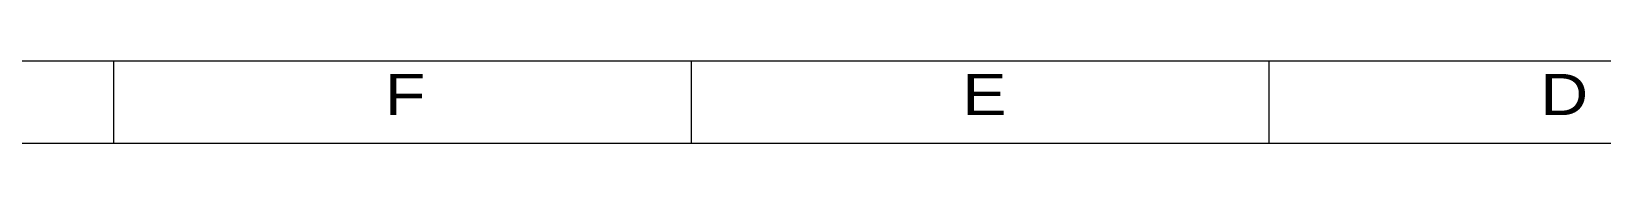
# Model space of a CAD drawing. Header units: inches. Extents: x 0 to 40, y 35.9 to 64.1.
# Drawn here: x 11.05 to 23.86, y 35.87 to 36.54 of the extents above; entities that cross this region are included whole.
import ezdxf

# ---------------------------------------------------------------- set-up
doc = ezdxf.new("R2010")
doc.units = ezdxf.units.IN
doc.header["$MEASUREMENT"] = 0

# ---------------------------------------------------------------- blocks, each defined once
blk = doc.blocks.new('block 3721')
at = {"lineweight": 0}
blk.add_lwpolyline([(21.147, 35.871), (21.147, 36.544)], dxfattribs=at)
blk = doc.blocks.new('block 3725')
at = {"lineweight": 0}
blk.add_lwpolyline([(16.435, 35.871), (16.435, 36.544)], dxfattribs=at)
blk = doc.blocks.new('block 3731')
at = {"lineweight": 0}
blk.add_lwpolyline([(11.724, 35.871), (11.724, 36.544)], dxfattribs=at)
blk = doc.blocks.new('block 3732')
at = {"lineweight": 0}
blk.add_lwpolyline([(0.685, 36.544), (39.32, 36.544)], dxfattribs=at)
blk = doc.blocks.new('block 3735')
at = {"lineweight": 0}
blk.add_lwpolyline([(0.012, 35.871), (39.993, 35.871)], dxfattribs=at)
blk = doc.blocks.new('block 3756')
at = {"color": 2, "true_color": 0xffff00, "insert": (13.934, 36.101), "char_height": 0.33654, "attachment_point": 7}
blk.add_mtext('\\fAdobe Song Std L|b0|i0|c0|p34;\\W1.2;F', dxfattribs=at)
blk = doc.blocks.new('block 3757')
at = {"color": 2, "true_color": 0xffff00, "insert": (18.644, 36.101), "char_height": 0.33654, "attachment_point": 7}
blk.add_mtext('\\fAdobe Song Std L|b0|i0|c0|p34;\\W1.2;E', dxfattribs=at)
blk = doc.blocks.new('block 3758')
at = {"color": 2, "true_color": 0xffff00, "insert": (23.36, 36.101), "char_height": 0.33654, "attachment_point": 7}
blk.add_mtext('\\fAdobe Song Std L|b0|i0|c0|p34;\\W1.2;D', dxfattribs=at)
blk = doc.blocks.new('block 3705')
for name in ['block 3732', 'block 3731', 'block 3725', 'block 3721', 'block 3756', 'block 3757', 'block 3758', 'block 3735']:
    blk.add_blockref(name, (0, 0))

msp = doc.modelspace()

# ---------------------------------------------------------------- block references
msp.add_blockref('block 3705', (0, 0))

doc.saveas('drawing.dxf')
